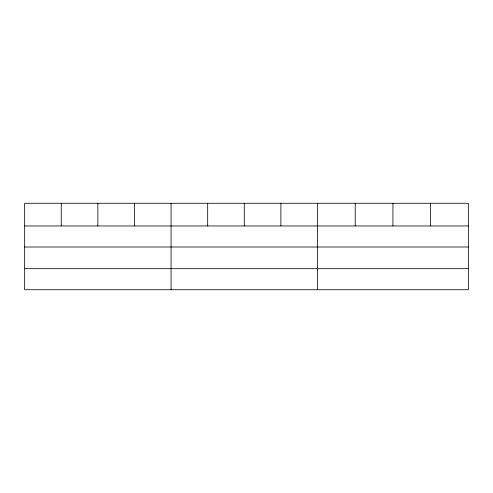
<?xml version="1.0" encoding="UTF-8"?>
<svg xmlns="http://www.w3.org/2000/svg" width="493" height="493" viewBox="0 0 493 493"><rect width="100%" height="100%" fill="white"/><g stroke="black" fill="none" stroke-linecap="round" stroke-linejoin="round"><path stroke-width="0.74" d="M468.35 247.005L468.35 203.276L24.65 203.276L24.65 289.724L468.35 289.724L468.35 247.005L24.65 247.005M24.65 225.96L468.35 225.96M24.65 268.685L468.35 268.685M430.635 203.276L430.635 225.96M392.921 203.276L392.921 225.96M355.206 203.276L355.206 225.96M317.492 203.276L317.492 289.724M280.887 203.276L280.887 225.96M244.281 203.276L244.281 225.96M207.676 203.276L207.676 225.96M171.071 203.276L171.071 289.724M134.466 203.276L134.466 225.96M97.861 203.276L97.861 225.96M61.255 203.276L61.255 225.96"/></g></svg>
